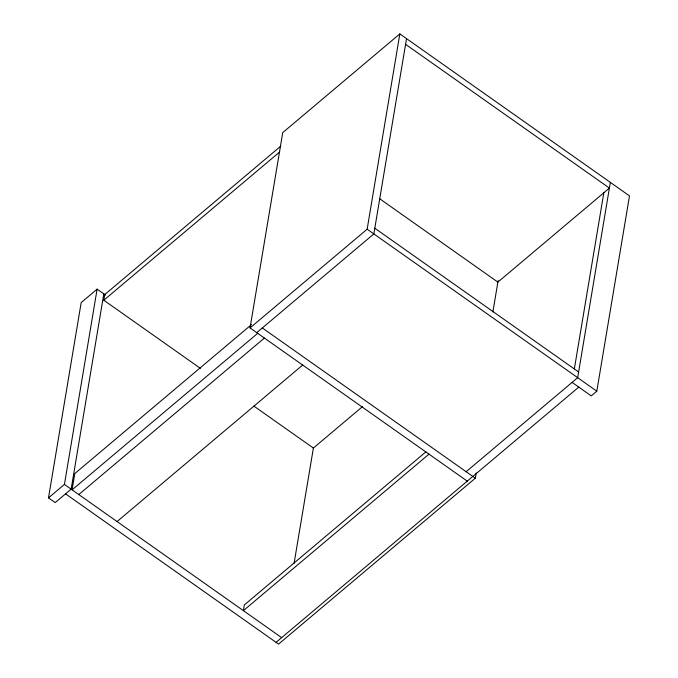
<?xml version="1.0" encoding="UTF-8"?>
<svg xmlns="http://www.w3.org/2000/svg" width="678" height="678" viewBox="0 0 678 678"><rect width="100%" height="100%" fill="white"/><g stroke="black" fill="none" stroke-linecap="round" stroke-linejoin="round"><path stroke-width="1.02" d="M103.819 293.862L71.139 489.152L55.206 502.593L48.502 497.864L81.191 302.574L97.115 289.142L105.539 295.083M48.502 497.864L64.435 484.431L97.115 289.142M200.408 368.366L103.819 300.235L104.776 294.54L280.7 146.202M467.269 481.143L250.046 327.932L282.726 132.634L399.834 33.9L629.498 195.891L596.81 391.181L591.233 395.884L572.096 382.384M294.066 563.494L313.465 447.573M250.046 327.932L367.154 229.189L399.834 33.9M406.529 38.621L373.849 233.918L256.75 332.652M492.889 311.931L498.127 280.599M65.563 493.855L278.573 644.1L475.337 478.193L476.21 472.973M574.368 368.807L603.903 192.315M610.353 182.39L577.673 377.68L466.15 471.719M103.819 300.235L279.751 151.897M251.555 324.542L74.817 473.558L72.097 489.83L257.708 333.33M78.792 494.559L264.403 338.051M117.065 521.552L302.676 365.052M362.611 406.537L313.389 448.048L253.877 406.08M425.911 451.853L244.334 604.946L243.385 610.649L428.996 454.141M276.082 642.346L578.8 387.104M405.58 44.324L609.403 188.086L497.872 282.116L379.553 198.662M374.807 228.223L578.631 371.985M367.154 229.189L596.81 391.181M262.327 327.949L475.337 478.193M64.435 484.431L281.658 637.642"/></g></svg>
